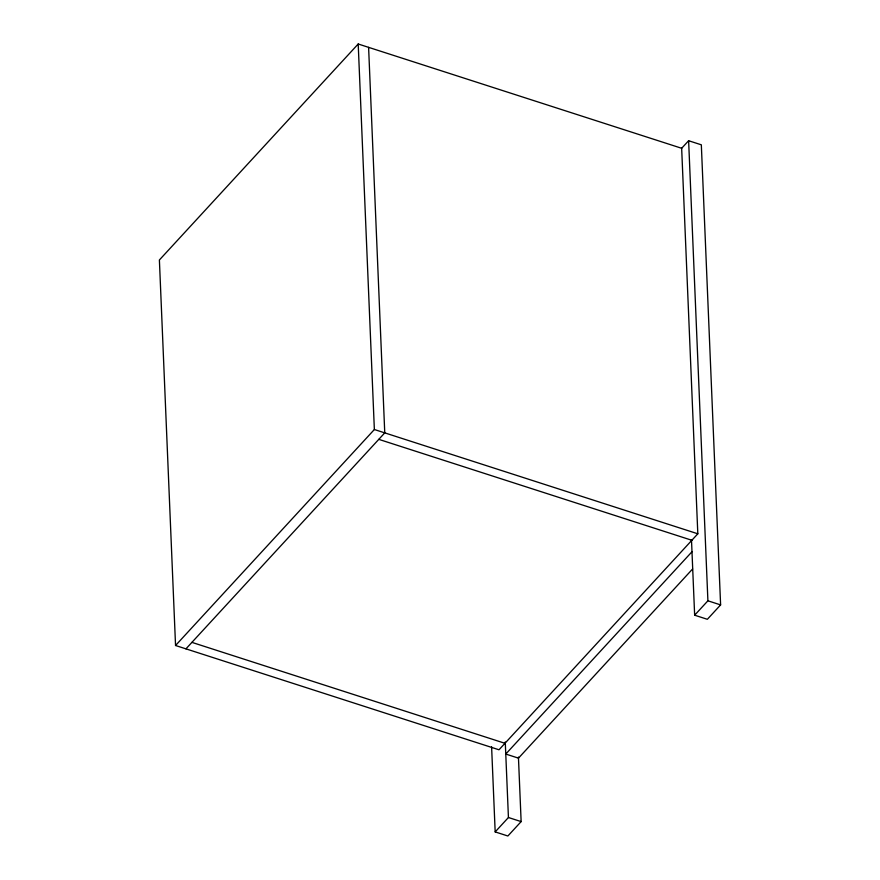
<?xml version="1.0" encoding="UTF-8"?>
<svg xmlns="http://www.w3.org/2000/svg" width="880" height="880" viewBox="0 0 880 880"><rect width="100%" height="100%" fill="white"/><g stroke="black" fill="none" stroke-linecap="round" stroke-linejoin="round"><path stroke-width="1.32" d="M358.204 44L159.39 259.985L175.549 645.502L499.004 749.782L697.818 533.797L681.659 148.28L358.204 44L374.363 429.517L175.549 645.502M185.944 648.857L384.758 432.872L368.599 47.355M681.549 148.401L688.622 140.723L701.327 144.815L720.61 604.901L707.355 619.3L694.65 615.197L691.482 539.66M691.988 551.738L505.769 754.05L518.474 758.142L692.593 568.986M518.43 757.053L521.136 821.601L507.881 836L495.176 831.908L508.431 817.509L505.263 741.972M694.65 615.197L707.905 600.798L688.622 140.723M374.363 429.517L697.818 533.797M378.796 439.351L691.856 540.276M707.905 600.798L720.61 604.901M191.906 642.367L504.966 743.303M508.431 817.509L521.136 821.601M491.601 746.757L495.176 831.908"/></g></svg>
